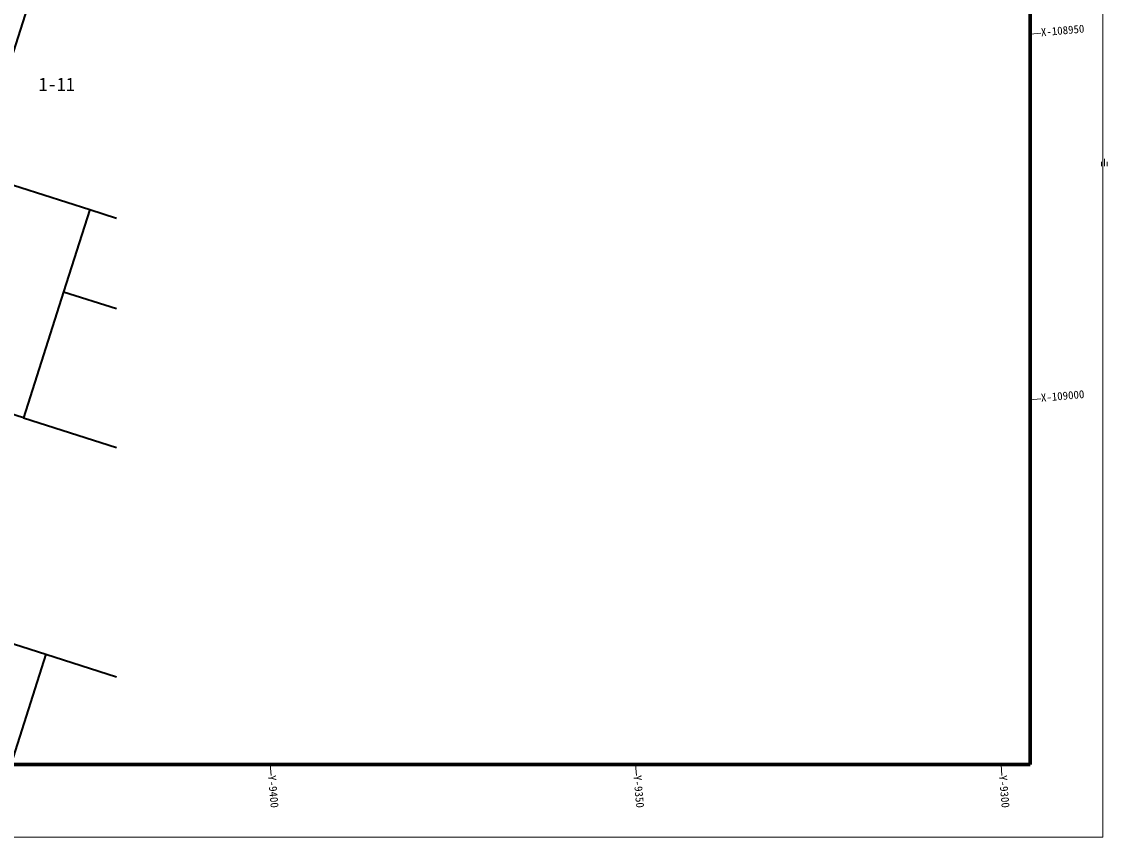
# Model space of a CAD drawing. Units: millimetres on the paper. Extents: x -427 to 422, y -327 to 297.
# Drawn here: x 123.5 to 421.7, y -297 to -73 of the extents above; entities that cross this region are included whole.
import ezdxf
from ezdxf.enums import TextEntityAlignment as Align

# ---------------------------------------------------------------- set-up
doc = ezdxf.new("R2010")
doc.units = ezdxf.units.MM
for name, color, linetype, lineweight in [('0-5_S-SUV-RAIL', 7, 'Continuous', 35), ('0-6_S-SUV-HTXT', 7, 'Continuous', 35), ('0-7_S-SUV-TTL', 7, 'Continuous', 13), ('0-8_S-SUV', 33, 'Continuous', 13)]:
    doc.layers.add(name, color=color, linetype=linetype, lineweight=lineweight)
doc.styles.add('ＭＳ ゴシック', font='')
doc.styles.get('ＭＳ ゴシック').set_extended_font_data('MS Gothic')

msp = doc.modelspace()

# ---------------------------------------------------------------- linework, layer by layer
at = {"layer": '0-6_S-SUV-HTXT'}
msp.add_line((130.171, -246.727), (149.54, -252.901), dxfattribs=at)
for points in [[(128.829, -57.368), (110.602, -114.535), (142.234, -124.618), (149.54, -126.947)], [(124.007, -181.785), (92.375, -171.702), (110.602, -114.535)], [(142.234, -124.618), (135.047, -147.16), (149.54, -151.78)], [(135.047, -147.16), (124.007, -181.785), (149.54, -189.924)], [(105.971, -239.012), (130.171, -246.727), (120.519, -277)]]:
    msp.add_lwpolyline(points, dxfattribs=at)
at = {"layer": '0-7_S-SUV-TTL', "lineweight": 70}
for p, q in [((400.5, -277), (400.5, 277)), ((-400.5, -277), (400.5, -277))]:
    msp.add_line(p, q, dxfattribs=at)
at = {"layer": '0-7_S-SUV-TTL'}
for p, q in [((400.5, -76.425), (403.489, -76.164)), ((400.5, -176.807), (403.489, -176.546)), ((191.754, -277), (192.015, -279.989)), ((292.136, -277), (292.397, -279.989)), ((392.518, -277), (392.779, -279.989))]:
    msp.add_line(p, q, dxfattribs=at)
msp.add_lwpolyline([(-420.5, -297), (420.5, -297), (420.5, 297), (-420.5, 297)], dxfattribs=at)
at = {"layer": '0-8_S-SUV'}
for p, q in [((420.097, -111.5), (420.096, -112.7)), ((420.896, -112.7), (420.897, -110.7)), ((421.697, -111.501), (421.696, -112.701))]:
    msp.add_line(p, q, dxfattribs=at)

# ---------------------------------------------------------------- texts
at = {"layer": '0-5_S-SUV-RAIL', "style": 'ＭＳ ゴシック'}
msp.add_text('1-11', height=3.666, dxfattribs=at).set_placement((128.187, -93.115), align=Align.BOTTOM_LEFT)
at = {"layer": '0-7_S-SUV-TTL', "style": 'ＭＳ ゴシック'}
for s, rotation, p in [('X-108950', 5, (403.619, -77.658)), ('X-109000', 5, (403.619, -178.04)), ('Y-9400', 275, (190.521, -280.119)), ('Y-9350', 275, (290.903, -280.119)), ('Y-9300', 275, (391.285, -280.119))]:
    msp.add_text(s, height=2.199, rotation=rotation, dxfattribs=at).set_placement(p, align=Align.BOTTOM_LEFT)

doc.saveas('drawing.dxf')
